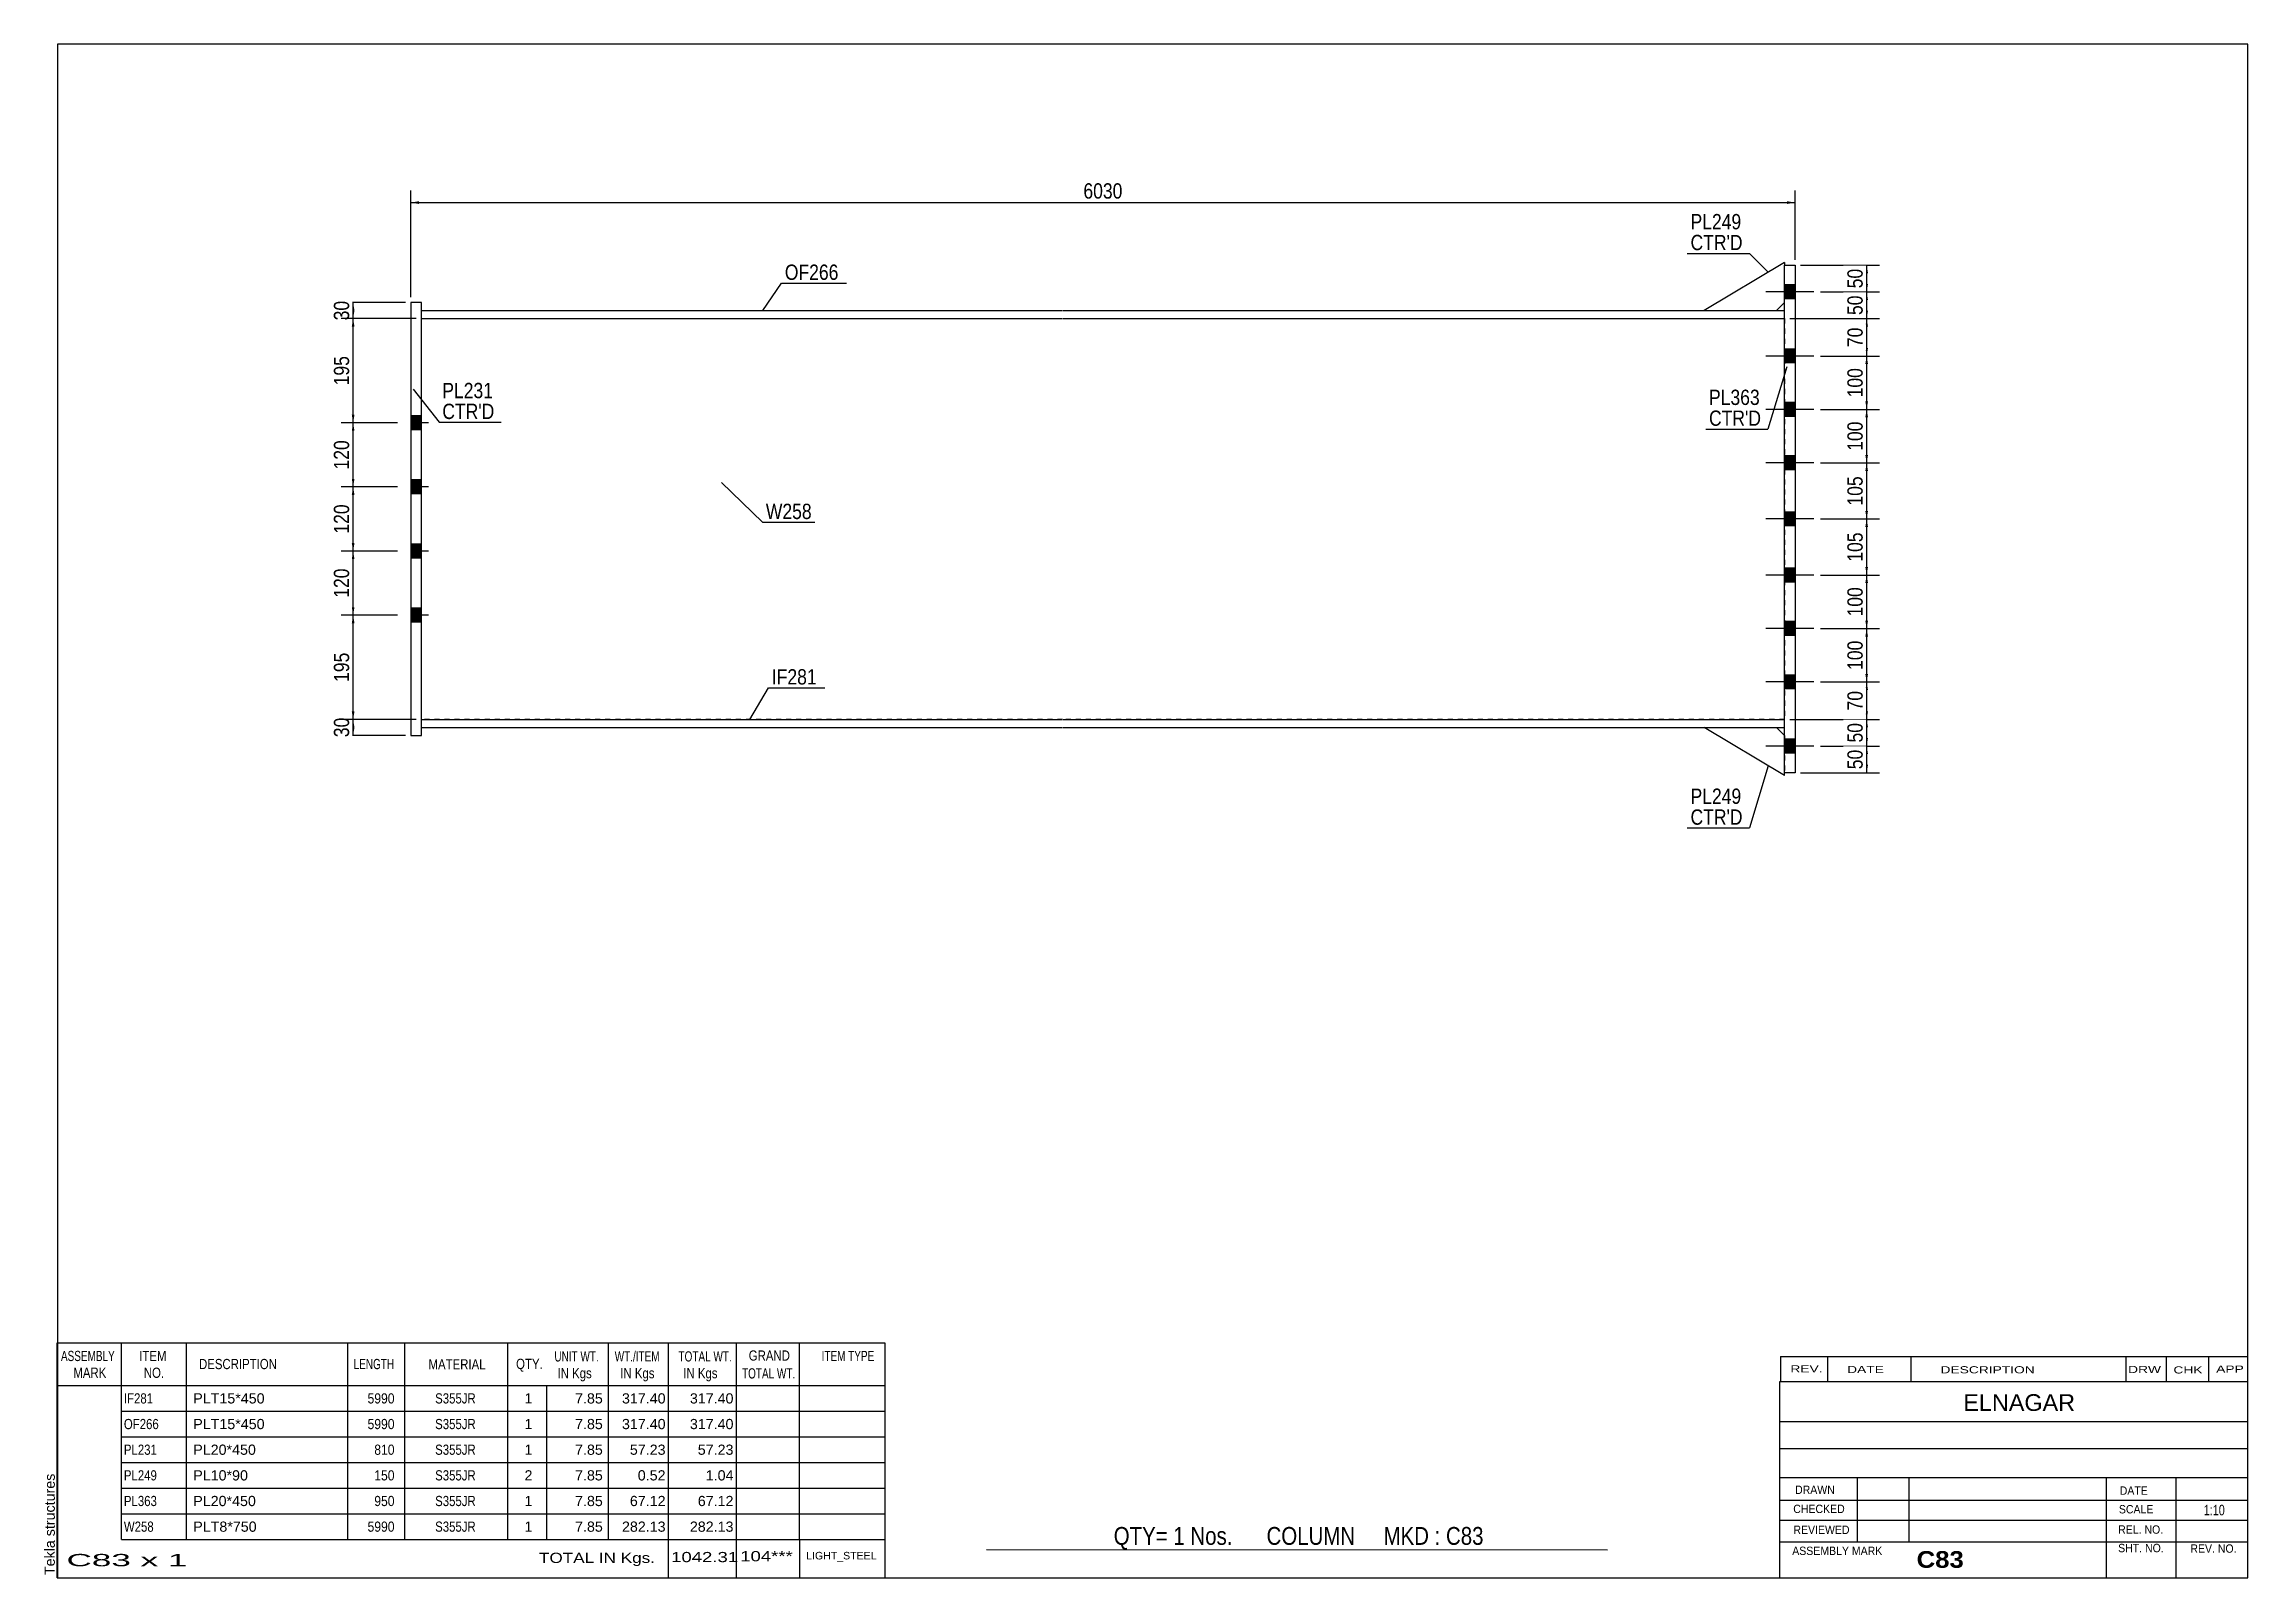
# Model space of a CAD drawing. Header units: millimetres. Extents: x -367 to 46, y -163 to 124.
import ezdxf

# ---------------------------------------------------------------- set-up
doc = ezdxf.new("R2010")
doc.units = ezdxf.units.MM
doc.linetypes.add('DXK_LINE_DOT1', pattern=[1.8814, 0.9407, -0.9407])
doc.styles.add('Arial', font='ARIAL.TTF', dxfattribs={"height": 0.2})
doc.styles.add('Arial Bold', font='ARIALBD.TTF', dxfattribs={"height": 0.2})
doc.styles.add('Arial Narrow', font='ARIALN.TTF', dxfattribs={"height": 0.2})

# ---------------------------------------------------------------- blocks, each defined once
blk = doc.blocks.new('Unknown-622254172-1209')
at = {"color": 5, "linetype": 'Continuous'}
for p, q in [((45.86, 123.87), (-364.14, 123.87)), ((-364.14, 123.87), (-364.14, -163.13)), ((45.86, -163.13), (45.86, 123.87)), ((-364.14, -163.13), (45.86, -163.13))]:
    blk.add_line(p, q, dxfattribs=at)
at = {"color": 174, "linetype": 'Continuous', "style": 'Arial'}
blk.add_text('Tekla structures', height=1.9102, rotation=90, dxfattribs=at).set_placement((-364.64, -162.63))
blk = doc.blocks.new('Part-622254172-1255 - 1230')
at = {"color": 2, "linetype": 'Continuous'}
for p, q in [((-296, 72.5), (-296, 74)), ((-296, 74), (-176, 74)), ((-296, 72.5), (-176, 72.5)), ((-175.9, 74), (-40.9, 74)), ((-175.9, 72.5), (-40.9, 72.5)), ((-40.9, 72.5), (-40.9, 74))]:
    blk.add_line(p, q, dxfattribs=at)
blk = doc.blocks.new('Part-622254172-1321 - 1230')
at = {"color": 2, "linetype": 'Continuous'}
for p, q in [((-40.9, 83), (-55.9, 74)), ((-40.9, 83), (-40.9, 82.5)), ((-42.4, 74), (-40.9, 75.5))]:
    blk.add_line(p, q, dxfattribs=at)
at = {"color": 7, "linetype": 'DXK_LINE_DOT1'}
for p, q in [((-40.9, 75.5), (-40.9, 82.5)), ((-55.9, 74), (-42.4, 74))]:
    blk.add_line(p, q, dxfattribs=at)
blk = doc.blocks.new('Part-622254172-1277 - 1230')
at = {"color": 2, "linetype": 'Continuous'}
for p, q in [((-296, -4), (-296, -2.5)), ((-296, -2.5), (-176, -2.5)), ((-296, -4), (-176, -4)), ((-175.9, -2.5), (-40.9, -2.5)), ((-175.9, -4), (-40.9, -4)), ((-40.9, -4), (-40.9, -2.5))]:
    blk.add_line(p, q, dxfattribs=at)
blk = doc.blocks.new('Part-622254172-1299 - 1230')
at = {"color": 2, "linetype": 'Continuous'}
for p, q in [((-40.9, 82.5), (-38.9, 82.5)), ((-40.9, -12.5), (-40.9, 82.5)), ((-38.9, 82.5), (-38.9, -12.5)), ((-38.9, -12.5), (-40.9, -12.5))]:
    blk.add_line(p, q, dxfattribs=at)
blk = doc.blocks.new('Part-622254172-1326 - 1230')
at = {"color": 2, "linetype": 'Continuous'}
for p, q in [((-40.9, -13), (-55.9, -4)), ((-42.4, -4), (-40.9, -5.5)), ((-40.9, -13), (-40.9, -12.5))]:
    blk.add_line(p, q, dxfattribs=at)
at = {"color": 7, "linetype": 'DXK_LINE_DOT1'}
for p, q in [((-55.9, -4), (-42.4, -4)), ((-40.9, -5.5), (-40.9, -12.5))]:
    blk.add_line(p, q, dxfattribs=at)
blk = doc.blocks.new('Part-622254172-1348 - 1230')
at = {"color": 2, "linetype": 'Continuous'}
for p, q in [((-296, 75.5), (-298, 75.5)), ((-298, 75.5), (-298, -5.5)), ((-296, -5.5), (-296, 75.5)), ((-298, -5.5), (-296, -5.5))]:
    blk.add_line(p, q, dxfattribs=at)
blk = doc.blocks.new('Part-622254172-1364 - 1230')
at = {"color": 7, "linetype": 'DXK_LINE_DOT1'}
for p, q in [((-296, 72.5), (-176, 72.5)), ((-296, -2.5), (-296, 72.5)), ((-175.9, 72.5), (-40.9, 72.5)), ((-40.9, 72.5), (-40.9, -2.5)), ((-176, -2.5), (-296, -2.5)), ((-40.9, -2.5), (-175.9, -2.5))]:
    blk.add_line(p, q, dxfattribs=at)
blk = doc.blocks.new('Bolt-622254172-1365 - 1230')
at = {"linetype": 'Continuous'}
for points in [[(-40.9, 78.8), (-40.9, 76.2), (-38.9, 76.2), (-38.9, 78.8)], [(-40.9, 78.8), (-40.9, 76.2), (-38.9, 76.2), (-38.9, 78.8)], [(-40.9, 66.8), (-40.9, 64.2), (-38.9, 64.2), (-38.9, 66.8)], [(-40.9, 66.8), (-40.9, 64.2), (-38.9, 64.2), (-38.9, 66.8)], [(-40.9, 56.8), (-40.9, 54.2), (-38.9, 54.2), (-38.9, 56.8)], [(-40.9, 56.8), (-40.9, 54.2), (-38.9, 54.2), (-38.9, 56.8)], [(-40.9, 46.8), (-40.9, 44.2), (-38.9, 44.2), (-38.9, 46.8)], [(-40.9, 46.8), (-40.9, 44.2), (-38.9, 44.2), (-38.9, 46.8)], [(-40.9, 36.3), (-40.9, 33.7), (-38.9, 33.7), (-38.9, 36.3)], [(-40.9, 36.3), (-40.9, 33.7), (-38.9, 33.7), (-38.9, 36.3)], [(-40.9, 25.8), (-40.9, 23.2), (-38.9, 23.2), (-38.9, 25.8)], [(-40.9, 25.8), (-40.9, 23.2), (-38.9, 23.2), (-38.9, 25.8)], [(-40.9, 15.8), (-40.9, 13.2), (-38.9, 13.2), (-38.9, 15.8)], [(-40.9, 15.8), (-40.9, 13.2), (-38.9, 13.2), (-38.9, 15.8)], [(-40.9, 5.8), (-40.9, 3.2), (-38.9, 3.2), (-38.9, 5.8)], [(-40.9, 5.8), (-40.9, 3.2), (-38.9, 3.2), (-38.9, 5.8)], [(-40.9, -6.2), (-40.9, -8.8), (-38.9, -8.8), (-38.9, -6.2)], [(-40.9, -6.2), (-40.9, -8.8), (-38.9, -8.8), (-38.9, -6.2)]]:
    blk.add_hatch(color=3, dxfattribs=at).paths.add_polyline_path(points)
at = {"color": 3, "linetype": 'Continuous'}
for p, q in [((-38.9, 78.8), (-40.9, 78.8)), ((-38.9, 78.8), (-40.9, 78.8)), ((-35.4, 77.5), (-44.4, 77.5)), ((-35.4, 77.5), (-44.4, 77.5)), ((-38.9, 76.2), (-40.9, 76.2)), ((-38.9, 76.2), (-40.9, 76.2)), ((-38.9, 66.8), (-40.9, 66.8)), ((-38.9, 66.8), (-40.9, 66.8)), ((-35.4, 65.5), (-44.4, 65.5)), ((-35.4, 65.5), (-44.4, 65.5)), ((-38.9, 64.2), (-40.9, 64.2)), ((-38.9, 64.2), (-40.9, 64.2)), ((-35.4, 55.5), (-44.4, 55.5)), ((-35.4, 55.5), (-44.4, 55.5)), ((-38.9, 56.8), (-40.9, 56.8)), ((-38.9, 56.8), (-40.9, 56.8)), ((-38.9, 54.2), (-40.9, 54.2)), ((-38.9, 54.2), (-40.9, 54.2)), ((-35.4, 45.5), (-44.4, 45.5)), ((-35.4, 45.5), (-44.4, 45.5)), ((-38.9, 46.8), (-40.9, 46.8)), ((-38.9, 46.8), (-40.9, 46.8)), ((-38.9, 44.2), (-40.9, 44.2)), ((-38.9, 44.2), (-40.9, 44.2)), ((-35.4, 35), (-44.4, 35)), ((-35.4, 35), (-44.4, 35)), ((-38.9, 36.3), (-40.9, 36.3)), ((-38.9, 36.3), (-40.9, 36.3)), ((-38.9, 33.7), (-40.9, 33.7)), ((-38.9, 33.7), (-40.9, 33.7)), ((-38.9, 25.8), (-40.9, 25.8)), ((-38.9, 25.8), (-40.9, 25.8)), ((-35.4, 24.5), (-44.4, 24.5)), ((-35.4, 24.5), (-44.4, 24.5)), ((-38.9, 23.2), (-40.9, 23.2)), ((-38.9, 23.2), (-40.9, 23.2)), ((-35.4, 14.5), (-44.4, 14.5)), ((-35.4, 14.5), (-44.4, 14.5)), ((-38.9, 15.8), (-40.9, 15.8)), ((-38.9, 15.8), (-40.9, 15.8)), ((-38.9, 13.2), (-40.9, 13.2)), ((-38.9, 13.2), (-40.9, 13.2)), ((-35.4, 4.5), (-44.4, 4.5)), ((-35.4, 4.5), (-44.4, 4.5)), ((-38.9, 5.8), (-40.9, 5.8)), ((-38.9, 5.8), (-40.9, 5.8)), ((-38.9, 3.2), (-40.9, 3.2)), ((-38.9, 3.2), (-40.9, 3.2)), ((-35.4, -7.5), (-44.4, -7.5)), ((-35.4, -7.5), (-44.4, -7.5)), ((-38.9, -6.2), (-40.9, -6.2)), ((-38.9, -6.2), (-40.9, -6.2)), ((-38.9, -8.8), (-40.9, -8.8)), ((-38.9, -8.8), (-40.9, -8.8))]:
    blk.add_line(p, q, dxfattribs=at)
blk = doc.blocks.new('Bolt-622254172-1366 - 1230')
at = {"linetype": 'Continuous'}
for points in [[(-298, 54.3), (-298, 51.7), (-296, 51.7), (-296, 54.3)], [(-298, 54.3), (-298, 51.7), (-296, 51.7), (-296, 54.3)], [(-298, 42.3), (-298, 39.7), (-296, 39.7), (-296, 42.3)], [(-298, 42.3), (-298, 39.7), (-296, 39.7), (-296, 42.3)], [(-298, 30.3), (-298, 27.7), (-296, 27.7), (-296, 30.3)], [(-298, 30.3), (-298, 27.7), (-296, 27.7), (-296, 30.3)], [(-298, 18.3), (-298, 15.7), (-296, 15.7), (-296, 18.3)], [(-298, 18.3), (-298, 15.7), (-296, 15.7), (-296, 18.3)]]:
    blk.add_hatch(color=3, dxfattribs=at).paths.add_polyline_path(points)
at = {"color": 3, "linetype": 'Continuous'}
for p, q in [((-296, 54.3), (-298, 54.3)), ((-296, 54.3), (-298, 54.3)), ((-294.7, 53), (-298, 53)), ((-294.7, 53), (-298, 53)), ((-296, 51.7), (-298, 51.7)), ((-296, 51.7), (-298, 51.7)), ((-296, 42.3), (-298, 42.3)), ((-296, 42.3), (-298, 42.3)), ((-294.7, 41), (-298, 41)), ((-294.7, 41), (-298, 41)), ((-296, 39.7), (-298, 39.7)), ((-296, 39.7), (-298, 39.7)), ((-296, 30.3), (-298, 30.3)), ((-296, 30.3), (-298, 30.3)), ((-294.7, 29), (-298, 29)), ((-294.7, 29), (-298, 29)), ((-296, 27.7), (-298, 27.7)), ((-296, 27.7), (-298, 27.7)), ((-296, 18.3), (-298, 18.3)), ((-296, 18.3), (-298, 18.3)), ((-294.7, 17), (-298, 17)), ((-294.7, 17), (-298, 17)), ((-296, 15.7), (-298, 15.7)), ((-296, 15.7), (-298, 15.7))]:
    blk.add_line(p, q, dxfattribs=at)
blk = doc.blocks.new('StraightDimension-622254172-2350 - 1230')
at = {"linetype": 'Continuous'}
for points in [[(-309.05, 27.5), (-308.8, 29), (-308.55, 27.5)], [(-308.55, 18.5), (-308.8, 17), (-309.05, 18.5)]]:
    blk.add_hatch(color=7, dxfattribs=at).paths.add_polyline_path(points)
at = {"color": 7, "linetype": 'Continuous'}
for p, q in [((-300.5, 29), (-311.05, 29)), ((-308.8, 17), (-308.8, 29)), ((-300.5, 17), (-311.05, 17))]:
    blk.add_line(p, q, dxfattribs=at)
at = {"color": 0}
blk.add_wipeout([(-308.95, 26.34), (-313.15, 26.34), (-313.15, 19.66), (-308.95, 19.66)], dxfattribs=at)
at = {"color": 3, "style": 'Arial Narrow'}
blk.add_text('120', height=2.863, rotation=90.0002, dxfattribs=at).set_placement((-309.55, 20.26))
blk = doc.blocks.new('StraightDimension-622254172-2735 - 1230')
at = {"linetype": 'Continuous'}
for points in [[(-25.75, 23), (-25.5, 24.5), (-25.25, 23)], [(-25.25, 16), (-25.5, 14.5), (-25.75, 16)]]:
    blk.add_hatch(color=7, dxfattribs=at).paths.add_polyline_path(points)
at = {"color": 7, "linetype": 'Continuous'}
for p, q in [((-34.15, 24.5), (-23.1, 24.5)), ((-25.5, 14.5), (-25.5, 24.5)), ((-34.15, 14.5), (-23.1, 14.5))]:
    blk.add_line(p, q, dxfattribs=at)
at = {"color": 0}
blk.add_wipeout([(-25.65, 22.84), (-29.85, 22.84), (-29.85, 16.16), (-25.65, 16.16)], dxfattribs=at)
at = {"color": 3, "style": 'Arial Narrow'}
blk.add_text('100', height=2.863, rotation=90.0002, dxfattribs=at).set_placement((-26.25, 16.76))
blk = doc.blocks.new('StraightDimension-622254172-1424 - 1230')
at = {"linetype": 'Continuous'}
for points in [[(-309.05, -4), (-308.8, -2.5), (-308.55, -4)], [(-308.55, -4), (-308.8, -5.5), (-309.05, -4)]]:
    blk.add_hatch(color=7, dxfattribs=at).paths.add_polyline_path(points)
at = {"color": 7, "linetype": 'Continuous'}
for p, q in [((-297, -2.5), (-311.05, -2.5)), ((-308.8, -5.5), (-308.8, -2.5)), ((-299, -5.5), (-311.05, -5.5))]:
    blk.add_line(p, q, dxfattribs=at)
at = {"color": 0}
blk.add_wipeout([(-308.95, -1.57), (-313.15, -1.57), (-313.15, -6.43), (-308.95, -6.43)], dxfattribs=at)
at = {"color": 3, "style": 'Arial Narrow'}
blk.add_text('30', height=2.863, rotation=90.0002, dxfattribs=at).set_placement((-309.55, -5.83))
blk = doc.blocks.new('StraightDimension-622254172-1375 - 1230')
at = {"linetype": 'Continuous'}
for points in [[(-296.5, 93.96), (-298, 94.21), (-296.5, 94.46)], [(-40.4, 94.46), (-38.9, 94.21), (-40.4, 93.96)]]:
    blk.add_hatch(color=7, dxfattribs=at).paths.add_polyline_path(points)
at = {"color": 7, "linetype": 'Continuous'}
for p, q in [((-298, 76.5), (-298, 96.46)), ((-38.9, 83.5), (-38.9, 96.46)), ((-298, 94.21), (-38.9, 94.21))]:
    blk.add_line(p, q, dxfattribs=at)
at = {"color": 0}
blk.add_wipeout([(-164.19, 94.36), (-164.19, 98.56), (-172.71, 98.56), (-172.71, 94.36)], dxfattribs=at)
at = {"color": 3, "style": 'Arial Narrow'}
blk.add_text('6030', height=2.863, dxfattribs=at).set_placement((-172.11, 94.96))
blk = doc.blocks.new('StraightDimension-622254172-1395 - 1230')
at = {"linetype": 'Continuous'}
for points in [[(-309.05, 74), (-308.8, 75.5), (-308.55, 74)], [(-308.55, 74), (-308.8, 72.5), (-309.05, 74)]]:
    blk.add_hatch(color=7, dxfattribs=at).paths.add_polyline_path(points)
at = {"color": 7, "linetype": 'Continuous'}
for p, q in [((-299, 75.5), (-311.05, 75.5)), ((-308.8, 72.5), (-308.8, 75.5)), ((-297, 72.5), (-311.05, 72.5))]:
    blk.add_line(p, q, dxfattribs=at)
at = {"color": 0}
blk.add_wipeout([(-308.95, 76.43), (-313.15, 76.43), (-313.15, 71.57), (-308.95, 71.57)], dxfattribs=at)
at = {"color": 3, "style": 'Arial Narrow'}
blk.add_text('30', height=2.863, rotation=90.0002, dxfattribs=at).set_placement((-309.55, 72.17))
blk = doc.blocks.new('StraightDimension-622254172-1403 - 1230')
at = {"linetype": 'Continuous'}
for points in [[(-309.05, 71), (-308.8, 72.5), (-308.55, 71)], [(-308.55, 54.5), (-308.8, 53), (-309.05, 54.5)]]:
    blk.add_hatch(color=7, dxfattribs=at).paths.add_polyline_path(points)
at = {"color": 7, "linetype": 'Continuous'}
for p, q in [((-297, 72.5), (-311.05, 72.5)), ((-308.8, 53), (-308.8, 72.5)), ((-300.5, 53), (-311.05, 53))]:
    blk.add_line(p, q, dxfattribs=at)
at = {"color": 0}
blk.add_wipeout([(-308.95, 66.09), (-313.15, 66.09), (-313.15, 59.41), (-308.95, 59.41)], dxfattribs=at)
at = {"color": 3, "style": 'Arial Narrow'}
blk.add_text('195', height=2.863, rotation=90.0002, dxfattribs=at).set_placement((-309.55, 60.01))
blk = doc.blocks.new('StraightDimension-622254172-2732 - 1230')
at = {"linetype": 'Continuous'}
for points in [[(-25.75, 54), (-25.5, 55.5), (-25.25, 54)], [(-25.25, 47), (-25.5, 45.5), (-25.75, 47)]]:
    blk.add_hatch(color=7, dxfattribs=at).paths.add_polyline_path(points)
at = {"color": 7, "linetype": 'Continuous'}
for p, q in [((-34.15, 55.5), (-23.1, 55.5)), ((-25.5, 45.5), (-25.5, 55.5)), ((-34.15, 45.5), (-23.1, 45.5))]:
    blk.add_line(p, q, dxfattribs=at)
at = {"color": 0}
blk.add_wipeout([(-25.65, 53.84), (-29.85, 53.84), (-29.85, 47.16), (-25.65, 47.16)], dxfattribs=at)
at = {"color": 3, "style": 'Arial Narrow'}
blk.add_text('100', height=2.863, rotation=90.0002, dxfattribs=at).set_placement((-26.25, 47.76))
blk = doc.blocks.new('StraightDimension-622254172-1417 - 1230')
at = {"linetype": 'Continuous'}
for points in [[(-309.05, 15.5), (-308.8, 17), (-308.55, 15.5)], [(-308.55, -1), (-308.8, -2.5), (-309.05, -1)]]:
    blk.add_hatch(color=7, dxfattribs=at).paths.add_polyline_path(points)
at = {"color": 7, "linetype": 'Continuous'}
for p, q in [((-300.5, 17), (-311.05, 17)), ((-308.8, -2.5), (-308.8, 17)), ((-297, -2.5), (-311.05, -2.5))]:
    blk.add_line(p, q, dxfattribs=at)
at = {"color": 0}
blk.add_wipeout([(-308.95, 10.59), (-313.15, 10.59), (-313.15, 3.91), (-308.95, 3.91)], dxfattribs=at)
at = {"color": 3, "style": 'Arial Narrow'}
blk.add_text('195', height=2.863, rotation=90.0002, dxfattribs=at).set_placement((-309.55, 4.51))
blk = doc.blocks.new('StraightDimension-622254172-2352 - 1230')
at = {"linetype": 'Continuous'}
for points in [[(-309.05, 39.5), (-308.8, 41), (-308.55, 39.5)], [(-308.55, 30.5), (-308.8, 29), (-309.05, 30.5)]]:
    blk.add_hatch(color=7, dxfattribs=at).paths.add_polyline_path(points)
at = {"color": 7, "linetype": 'Continuous'}
for p, q in [((-300.5, 41), (-311.05, 41)), ((-308.8, 29), (-308.8, 41)), ((-300.5, 29), (-311.05, 29))]:
    blk.add_line(p, q, dxfattribs=at)
at = {"color": 0}
blk.add_wipeout([(-308.95, 38.34), (-313.15, 38.34), (-313.15, 31.66), (-308.95, 31.66)], dxfattribs=at)
at = {"color": 3, "style": 'Arial Narrow'}
blk.add_text('120', height=2.863, rotation=90.0002, dxfattribs=at).set_placement((-309.55, 32.26))
blk = doc.blocks.new('StraightDimension-622254172-2354 - 1230')
at = {"linetype": 'Continuous'}
for points in [[(-309.05, 51.5), (-308.8, 53), (-308.55, 51.5)], [(-308.55, 42.5), (-308.8, 41), (-309.05, 42.5)]]:
    blk.add_hatch(color=7, dxfattribs=at).paths.add_polyline_path(points)
at = {"color": 7, "linetype": 'Continuous'}
for p, q in [((-300.5, 53), (-311.05, 53)), ((-308.8, 41), (-308.8, 53)), ((-300.5, 41), (-311.05, 41))]:
    blk.add_line(p, q, dxfattribs=at)
at = {"color": 0}
blk.add_wipeout([(-308.95, 50.34), (-313.15, 50.34), (-313.15, 43.66), (-308.95, 43.66)], dxfattribs=at)
at = {"color": 3, "style": 'Arial Narrow'}
blk.add_text('120', height=2.863, rotation=90.0002, dxfattribs=at).set_placement((-309.55, 44.26))
blk = doc.blocks.new('StraightDimension-622254172-2728 - 1230')
at = {"linetype": 'Continuous'}
for points in [[(-25.75, 81), (-25.5, 82.5), (-25.25, 81)], [(-25.25, 79), (-25.5, 77.5), (-25.75, 79)]]:
    blk.add_hatch(color=7, dxfattribs=at).paths.add_polyline_path(points)
at = {"color": 7, "linetype": 'Continuous'}
for p, q in [((-37.9, 82.5), (-23.1, 82.5)), ((-25.5, 77.5), (-25.5, 82.5)), ((-34.15, 77.5), (-23.1, 77.5))]:
    blk.add_line(p, q, dxfattribs=at)
at = {"color": 0}
blk.add_wipeout([(-25.65, 82.43), (-29.85, 82.43), (-29.85, 77.57), (-25.65, 77.57)], dxfattribs=at)
at = {"color": 3, "style": 'Arial Narrow'}
blk.add_text('50', height=2.863, rotation=90.0002, dxfattribs=at).set_placement((-26.25, 78.17))
blk = doc.blocks.new('StraightDimension-622254172-2729 - 1230')
at = {"linetype": 'Continuous'}
for points in [[(-25.75, 76), (-25.5, 77.5), (-25.25, 76)], [(-25.25, 74), (-25.5, 72.5), (-25.75, 74)]]:
    blk.add_hatch(color=7, dxfattribs=at).paths.add_polyline_path(points)
at = {"color": 7, "linetype": 'Continuous'}
for p, q in [((-34.15, 77.5), (-23.1, 77.5)), ((-25.5, 72.5), (-25.5, 77.5)), ((-39.9, 72.5), (-23.1, 72.5))]:
    blk.add_line(p, q, dxfattribs=at)
at = {"color": 0}
blk.add_wipeout([(-25.65, 77.43), (-29.85, 77.43), (-29.85, 72.57), (-25.65, 72.57)], dxfattribs=at)
at = {"color": 3, "style": 'Arial Narrow'}
blk.add_text('50', height=2.863, rotation=90.0002, dxfattribs=at).set_placement((-26.25, 73.17))
blk = doc.blocks.new('StraightDimension-622254172-2730 - 1230')
at = {"linetype": 'Continuous'}
for points in [[(-25.75, 71), (-25.5, 72.5), (-25.25, 71)], [(-25.25, 67), (-25.5, 65.5), (-25.75, 67)]]:
    blk.add_hatch(color=7, dxfattribs=at).paths.add_polyline_path(points)
at = {"color": 7, "linetype": 'Continuous'}
for p, q in [((-39.9, 72.5), (-23.1, 72.5)), ((-25.5, 65.5), (-25.5, 72.5)), ((-34.15, 65.5), (-23.1, 65.5))]:
    blk.add_line(p, q, dxfattribs=at)
at = {"color": 0}
blk.add_wipeout([(-25.65, 71.43), (-29.85, 71.43), (-29.85, 66.57), (-25.65, 66.57)], dxfattribs=at)
at = {"color": 3, "style": 'Arial Narrow'}
blk.add_text('70', height=2.863, rotation=90.0002, dxfattribs=at).set_placement((-26.25, 67.17))
blk = doc.blocks.new('StraightDimension-622254172-2731 - 1230')
at = {"linetype": 'Continuous'}
for points in [[(-25.75, 64), (-25.5, 65.5), (-25.25, 64)], [(-25.25, 57), (-25.5, 55.5), (-25.75, 57)]]:
    blk.add_hatch(color=7, dxfattribs=at).paths.add_polyline_path(points)
at = {"color": 7, "linetype": 'Continuous'}
for p, q in [((-34.15, 65.5), (-23.1, 65.5)), ((-25.5, 55.5), (-25.5, 65.5)), ((-34.15, 55.5), (-23.1, 55.5))]:
    blk.add_line(p, q, dxfattribs=at)
at = {"color": 0}
blk.add_wipeout([(-25.65, 63.84), (-29.85, 63.84), (-29.85, 57.16), (-25.65, 57.16)], dxfattribs=at)
at = {"color": 3, "style": 'Arial Narrow'}
blk.add_text('100', height=2.863, rotation=90.0002, dxfattribs=at).set_placement((-26.25, 57.76))
blk = doc.blocks.new('StraightDimension-622254172-2733 - 1230')
at = {"linetype": 'Continuous'}
for points in [[(-25.75, 44), (-25.5, 45.5), (-25.25, 44)], [(-25.25, 36.5), (-25.5, 35), (-25.75, 36.5)]]:
    blk.add_hatch(color=7, dxfattribs=at).paths.add_polyline_path(points)
at = {"color": 7, "linetype": 'Continuous'}
for p, q in [((-34.15, 45.5), (-23.1, 45.5)), ((-25.5, 35), (-25.5, 45.5)), ((-34.15, 35), (-23.1, 35))]:
    blk.add_line(p, q, dxfattribs=at)
at = {"color": 0}
blk.add_wipeout([(-25.65, 43.59), (-29.85, 43.59), (-29.85, 36.91), (-25.65, 36.91)], dxfattribs=at)
at = {"color": 3, "style": 'Arial Narrow'}
blk.add_text('105', height=2.863, rotation=90.0002, dxfattribs=at).set_placement((-26.25, 37.51))
blk = doc.blocks.new('StraightDimension-622254172-2734 - 1230')
at = {"linetype": 'Continuous'}
for points in [[(-25.75, 33.5), (-25.5, 35), (-25.25, 33.5)], [(-25.25, 26), (-25.5, 24.5), (-25.75, 26)]]:
    blk.add_hatch(color=7, dxfattribs=at).paths.add_polyline_path(points)
at = {"color": 7, "linetype": 'Continuous'}
for p, q in [((-34.15, 35), (-23.1, 35)), ((-25.5, 24.5), (-25.5, 35)), ((-34.15, 24.5), (-23.1, 24.5))]:
    blk.add_line(p, q, dxfattribs=at)
at = {"color": 0}
blk.add_wipeout([(-25.65, 33.09), (-29.85, 33.09), (-29.85, 26.41), (-25.65, 26.41)], dxfattribs=at)
at = {"color": 3, "style": 'Arial Narrow'}
blk.add_text('105', height=2.863, rotation=90.0002, dxfattribs=at).set_placement((-26.25, 27.01))
blk = doc.blocks.new('StraightDimension-622254172-2736 - 1230')
at = {"linetype": 'Continuous'}
for points in [[(-25.75, 13), (-25.5, 14.5), (-25.25, 13)], [(-25.25, 6), (-25.5, 4.5), (-25.75, 6)]]:
    blk.add_hatch(color=7, dxfattribs=at).paths.add_polyline_path(points)
at = {"color": 7, "linetype": 'Continuous'}
for p, q in [((-34.15, 14.5), (-23.1, 14.5)), ((-25.5, 4.5), (-25.5, 14.5)), ((-34.15, 4.5), (-23.1, 4.5))]:
    blk.add_line(p, q, dxfattribs=at)
at = {"color": 0}
blk.add_wipeout([(-25.65, 12.84), (-29.85, 12.84), (-29.85, 6.16), (-25.65, 6.16)], dxfattribs=at)
at = {"color": 3, "style": 'Arial Narrow'}
blk.add_text('100', height=2.863, rotation=90.0002, dxfattribs=at).set_placement((-26.25, 6.76))
blk = doc.blocks.new('StraightDimension-622254172-2737 - 1230')
at = {"linetype": 'Continuous'}
for points in [[(-25.75, 3), (-25.5, 4.5), (-25.25, 3)], [(-25.25, -1), (-25.5, -2.5), (-25.75, -1)]]:
    blk.add_hatch(color=7, dxfattribs=at).paths.add_polyline_path(points)
at = {"color": 7, "linetype": 'Continuous'}
for p, q in [((-34.15, 4.5), (-23.1, 4.5)), ((-25.5, -2.5), (-25.5, 4.5)), ((-39.9, -2.5), (-23.1, -2.5))]:
    blk.add_line(p, q, dxfattribs=at)
at = {"color": 0}
blk.add_wipeout([(-25.65, 3.43), (-29.85, 3.43), (-29.85, -1.43), (-25.65, -1.43)], dxfattribs=at)
at = {"color": 3, "style": 'Arial Narrow'}
blk.add_text('70', height=2.863, rotation=90.0002, dxfattribs=at).set_placement((-26.25, -0.83))
blk = doc.blocks.new('StraightDimension-622254172-2738 - 1230')
at = {"linetype": 'Continuous'}
for points in [[(-25.75, -4), (-25.5, -2.5), (-25.25, -4)], [(-25.25, -6), (-25.5, -7.5), (-25.75, -6)]]:
    blk.add_hatch(color=7, dxfattribs=at).paths.add_polyline_path(points)
at = {"color": 7, "linetype": 'Continuous'}
for p, q in [((-39.9, -2.5), (-23.1, -2.5)), ((-25.5, -7.5), (-25.5, -2.5)), ((-34.15, -7.5), (-23.1, -7.5))]:
    blk.add_line(p, q, dxfattribs=at)
at = {"color": 0}
blk.add_wipeout([(-25.65, -2.57), (-29.85, -2.57), (-29.85, -7.43), (-25.65, -7.43)], dxfattribs=at)
at = {"color": 3, "style": 'Arial Narrow'}
blk.add_text('50', height=2.863, rotation=90.0002, dxfattribs=at).set_placement((-26.25, -6.83))
blk = doc.blocks.new('StraightDimension-622254172-2739 - 1230')
at = {"linetype": 'Continuous'}
for points in [[(-25.75, -9), (-25.5, -7.5), (-25.25, -9)], [(-25.25, -11), (-25.5, -12.5), (-25.75, -11)]]:
    blk.add_hatch(color=7, dxfattribs=at).paths.add_polyline_path(points)
at = {"color": 7, "linetype": 'Continuous'}
for p, q in [((-34.15, -7.5), (-23.1, -7.5)), ((-25.5, -12.5), (-25.5, -7.5)), ((-37.9, -12.5), (-23.1, -12.5))]:
    blk.add_line(p, q, dxfattribs=at)
at = {"color": 0}
blk.add_wipeout([(-25.65, -7.57), (-29.85, -7.57), (-29.85, -12.43), (-25.65, -12.43)], dxfattribs=at)
at = {"color": 3, "style": 'Arial Narrow'}
blk.add_text('50', height=2.863, rotation=90.0002, dxfattribs=at).set_placement((-26.25, -11.83))
blk = doc.blocks.new('CBS_BOM-622254172-3029')
at = {"color": 7, "linetype": 'Continuous'}
for p, q in [((-364.17, -127.16), (-364.17, -119.16)), ((-364.17, -119.16), (-209.25, -119.16)), ((-352.17, -127.16), (-352.17, -119.16)), ((-339.98, -127.16), (-339.98, -119.16)), ((-309.81, -127.16), (-309.81, -119.16)), ((-299.14, -127.16), (-299.14, -119.16)), ((-279.82, -127.16), (-279.82, -119.16)), ((-261.02, -127.16), (-261.02, -119.16)), ((-249.8, -127.16), (-249.8, -119.16)), ((-237.02, -127.16), (-237.02, -119.16)), ((-225.27, -127.16), (-225.27, -119.16)), ((-209.25, -119.17), (-209.25, -127.15)), ((-364.17, -127.16), (-209.25, -127.16)), ((-364.17, -131.96), (-364.17, -127.16)), ((-352.17, -131.96), (-352.17, -127.16)), ((-339.98, -131.96), (-339.98, -127.16)), ((-309.81, -131.96), (-309.81, -127.16)), ((-299.14, -131.96), (-299.14, -127.16)), ((-279.82, -131.96), (-279.82, -127.16)), ((-272.55, -131.96), (-272.55, -127.16)), ((-261.02, -131.96), (-261.02, -127.16)), ((-249.8, -131.96), (-249.8, -127.16)), ((-237.02, -131.96), (-237.02, -127.16)), ((-225.25, -131.96), (-225.25, -127.16)), ((-209.25, -127.16), (-209.25, -131.96)), ((-364.17, -136.76), (-364.17, -131.96)), ((-352.17, -131.96), (-209.25, -131.96)), ((-352.17, -136.76), (-352.17, -131.96)), ((-339.98, -136.76), (-339.98, -131.96)), ((-309.81, -136.76), (-309.81, -131.96)), ((-299.14, -136.76), (-299.14, -131.96)), ((-279.82, -136.76), (-279.82, -131.96)), ((-272.55, -136.76), (-272.55, -131.96)), ((-261.02, -136.76), (-261.02, -131.96)), ((-249.8, -136.76), (-249.8, -131.96)), ((-237.02, -136.76), (-237.02, -131.96)), ((-225.25, -136.76), (-225.25, -131.96)), ((-209.25, -131.96), (-209.25, -136.76)), ((-364.17, -141.56), (-364.17, -136.76)), ((-352.17, -136.76), (-209.25, -136.76)), ((-352.17, -141.56), (-352.17, -136.76)), ((-339.98, -141.56), (-339.98, -136.76)), ((-309.81, -141.56), (-309.81, -136.76)), ((-299.14, -141.56), (-299.14, -136.76)), ((-279.82, -141.56), (-279.82, -136.76)), ((-272.55, -141.56), (-272.55, -136.76)), ((-261.02, -141.56), (-261.02, -136.76)), ((-249.8, -141.56), (-249.8, -136.76)), ((-237.02, -141.56), (-237.02, -136.76)), ((-225.25, -141.56), (-225.25, -136.76)), ((-209.25, -136.76), (-209.25, -141.56)), ((-364.17, -146.36), (-364.17, -141.56)), ((-352.17, -141.56), (-209.25, -141.56)), ((-352.17, -146.36), (-352.17, -141.56)), ((-339.98, -146.36), (-339.98, -141.56)), ((-309.81, -146.36), (-309.81, -141.56)), ((-299.14, -146.36), (-299.14, -141.56)), ((-279.82, -146.36), (-279.82, -141.56)), ((-272.55, -146.36), (-272.55, -141.56)), ((-261.02, -146.36), (-261.02, -141.56)), ((-249.8, -146.36), (-249.8, -141.56)), ((-237.02, -146.36), (-237.02, -141.56)), ((-225.25, -146.36), (-225.25, -141.56)), ((-209.25, -141.56), (-209.25, -146.36)), ((-364.17, -151.16), (-364.17, -146.36)), ((-352.17, -146.36), (-209.25, -146.36)), ((-352.17, -151.16), (-352.17, -146.36)), ((-339.98, -151.16), (-339.98, -146.36)), ((-309.81, -151.16), (-309.81, -146.36)), ((-299.14, -151.16), (-299.14, -146.36)), ((-279.82, -151.16), (-279.82, -146.36)), ((-272.55, -151.16), (-272.55, -146.36)), ((-261.02, -151.16), (-261.02, -146.36)), ((-249.8, -151.16), (-249.8, -146.36)), ((-237.02, -151.16), (-237.02, -146.36)), ((-225.25, -151.16), (-225.25, -146.36)), ((-209.25, -146.36), (-209.25, -151.16)), ((-364.17, -155.96), (-364.17, -151.16)), ((-352.17, -151.16), (-209.25, -151.16)), ((-352.17, -155.96), (-352.17, -151.16)), ((-339.98, -155.96), (-339.98, -151.16)), ((-309.81, -155.96), (-309.81, -151.16)), ((-299.14, -155.96), (-299.14, -151.16)), ((-279.82, -155.96), (-279.82, -151.16)), ((-272.55, -155.96), (-272.55, -151.16)), ((-261.02, -155.96), (-261.02, -151.16)), ((-249.8, -155.96), (-249.8, -151.16)), ((-237.02, -155.96), (-237.02, -151.16)), ((-225.25, -155.96), (-225.25, -151.16)), ((-209.25, -151.16), (-209.25, -155.96)), ((-364.17, -163.16), (-364.17, -155.98)), ((-352.17, -155.96), (-209.25, -155.96)), ((-249.8, -163.16), (-249.8, -155.98)), ((-237.02, -163.16), (-237.02, -155.98)), ((-225.21, -163.16), (-225.21, -155.98)), ((-209.25, -155.96), (-209.25, -163.16)), ((-364.17, -163.16), (-209.25, -163.16))]:
    blk.add_line(p, q, dxfattribs=at)
at = {"color": 3, "linetype": 'Continuous', "style": 'Arial'}
for s, height, width, p in [('ASSEMBLY', 1.91, 0.7, (-363.49, -122.58)), ('ITEM', 1.91, 0.8, (-348.84, -122.58)), ('DESCRIPTION', 1.9102, 0.8, (-337.65, -124.09)), ('LENGTH', 1.91, 0.7, (-308.71, -124.09)), ('MATERIAL', 1.91, 0.8, (-294.69, -124.14)), ('QTY.', 1.91, 0.8, (-278.3, -124.06)), ('UNIT WT.', 1.91, 0.7, (-271.13, -122.66)), ('WT./ITEM', 1.91, 0.7, (-259.84, -122.66)), ('TOTAL WT.', 1.91, 0.7, (-247.9, -122.66)), ('GRAND', 1.91, 0.8, (-234.75, -122.5)), ('ITEM TYPE', 1.91, 0.7, (-221.11, -122.58)), ('MARK', 1.91, 0.8, (-361.17, -125.72)), ('NO.', 1.91, 0.8, (-347.98, -125.72)), ('IN Kgs', 1.91, 0.8, (-270.55, -125.8)), ('IN Kgs', 1.91, 0.8, (-258.8, -125.8)), ('IN Kgs', 1.91, 0.8, (-247, -125.8)), ('TOTAL WT.', 1.91, 0.7, (-236.01, -125.84))]:
    blk.add_text(s, height=height, dxfattribs=dict(at, width=width)).set_placement(p)
at = {"color": 7, "linetype": 'Continuous', "style": 'Arial'}
for s, width, p in [('IF281', 0.8, (-351.71, -130.52)), ('5990', 0.85, (-306.1, -130.52)), ('S355JR', 0.8, (-293.45, -130.52)), ('OF266', 0.8, (-351.71, -135.32)), ('5990', 0.85, (-306.1, -135.32)), ('S355JR', 0.8, (-293.45, -135.32)), ('PL231', 0.8, (-351.71, -140.12)), ('810', 0.85, (-304.84, -140.12)), ('S355JR', 0.8, (-293.45, -140.12)), ('PL249', 0.8, (-351.71, -144.92)), ('150', 0.85, (-304.84, -144.92)), ('S355JR', 0.8, (-293.45, -144.92)), ('PL363', 0.8, (-351.71, -149.72)), ('950', 0.85, (-304.84, -149.72)), ('S355JR', 0.8, (-293.45, -149.72)), ('W258', 0.8, (-351.71, -154.52)), ('5990', 0.85, (-306.1, -154.52)), ('S355JR', 0.8, (-293.45, -154.52))]:
    blk.add_text(s, height=1.91, dxfattribs=dict(at, width=width)).set_placement(p)
for s, p in [('PLT15*450', (-338.73, -130.52)), ('1', (-276.73, -130.52)), ('7.85', (-267.26, -130.52)), ('317.40', (-258.48, -130.52)), ('317.40', (-245.77, -130.52)), ('PLT15*450', (-338.73, -135.32)), ('1', (-276.73, -135.32)), ('7.85', (-267.26, -135.32)), ('317.40', (-258.48, -135.32)), ('317.40', (-245.77, -135.32)), ('PL20*450', (-338.73, -140.12)), ('1', (-276.73, -140.12)), ('7.85', (-267.26, -140.12)), ('57.23', (-257, -140.12)), ('57.23', (-244.29, -140.12)), ('PL10*90', (-338.73, -144.92)), ('2', (-276.73, -144.92)), ('7.85', (-267.26, -144.92)), ('0.52', (-255.52, -144.92)), ('1.04', (-242.8, -144.92)), ('PL20*450', (-338.73, -149.72)), ('1', (-276.73, -149.72)), ('7.85', (-267.26, -149.72)), ('67.12', (-257, -149.72)), ('67.12', (-244.29, -149.72)), ('PLT8*750', (-338.73, -154.52)), ('1', (-276.73, -154.52)), ('7.85', (-267.26, -154.52)), ('282.13', (-258.48, -154.52)), ('282.13', (-245.77, -154.52))]:
    blk.add_text(s, height=1.91, dxfattribs=at).set_placement(p)
at = {"color": 6, "linetype": 'Continuous', "style": 'Arial'}
for s, height, width, p in [('C83 x 1', 2.292, 2.05, (-362.45, -160.97)), ('TOTAL IN Kgs.', 1.9102, 1.2, (-274.01, -160.36)), ('1042.31', 1.91, 1.3, (-249.28, -160.21)), ('104***', 1.91, 1.3, (-236.35, -160.05))]:
    blk.add_text(s, height=height, dxfattribs=dict(at, width=width)).set_placement(p)
blk.add_text('LIGHT_STEEL', height=1.4135, dxfattribs=at).set_placement((-224, -159.7))
blk = doc.blocks.new('CBS_CALLOFF-622254172-3030')
at = {"color": 7, "linetype": 'Continuous'}
blk.add_line((-190.26, -157.86), (-74.03, -157.88), dxfattribs=at)
at = {"color": 3, "linetype": 'Continuous', "style": 'Arial Narrow'}
blk.add_text('QTY= 1 Nos.      COLUMN     MKD : C83', height=3.3405, dxfattribs=at).set_placement((-166.44, -156.97))
blk = doc.blocks.new('CBS_NAME_BLOG-622254172-3031')
at = {"color": 7, "linetype": 'Continuous'}
for p, q in [((-41.73, -126.38), (45.79, -126.38)), ((-41.73, -163.08), (-41.73, -126.38)), ((-41.73, -133.91), (45.79, -133.91)), ((-41.66, -138.97), (45.86, -138.97)), ((-41.73, -144.34), (45.79, -144.34)), ((-27.21, -156.44), (-27.21, -144.35)), ((-17.52, -156.42), (-17.52, -144.35)), ((19.39, -163.08), (19.39, -144.35)), ((32.45, -163.08), (32.45, -144.34)), ((-41.73, -152.38), (45.79, -152.38)), ((-41.72, -148.64), (45.86, -148.62)), ((-41.73, -156.43), (45.79, -156.43)), ((-41.73, -163.13), (45.86, -163.13))]:
    blk.add_line(p, q, dxfattribs=at)
at = {"color": 3, "linetype": 'Continuous', "style": 'Arial'}
blk.add_text('ELNAGAR', height=3.133, dxfattribs=at).set_placement((-7.41, -131.91))
at = {"color": 3, "linetype": 'Continuous'}
for s, height, style, width, p in [('DRAWN', 1.566, 'Arial', 0.9, (-38.9, -147.45)), ('DATE', 1.566, 'Arial', 0.9, (21.87, -147.61)), ('CHECKED', 1.566, 'Arial', 0.9, (-39.24, -151.02)), ('SCALE', 1.566, 'Arial', 0.9, (21.71, -151.09)), ('1:10', 1.957, 'Arial Narrow', 0.9, (37.6, -151.44)), ('REVIEWED', 1.566, 'Arial', 0.9, (-39.21, -154.94)), ('REL. NO.', 1.566, 'Arial', 0.9, (21.57, -154.89)), ('ASSEMBLY MARK', 1.5663, 'Arial', 0.9, (-39.43, -158.87)), ('C83', 3.131, 'Arial Bold', 1.1, (-16.15, -161.27)), ('SHT. NO.', 1.566, 'Arial', 0.9, (21.57, -158.35)), ('REV. NO.', 1.566, 'Arial', 0.9, (35.09, -158.45))]:
    blk.add_text(s, height=height, dxfattribs=dict(at, style=style, width=width)).set_placement(p)
blk = doc.blocks.new('CBS_REVISION-622254172-3032')
at = {"color": 7, "linetype": 'Continuous'}
for p, q in [((-41.65, -121.74), (-41.65, -126.38)), ((-41.65, -121.75), (45.85, -121.75)), ((-32.85, -121.75), (-32.85, -126.38)), ((-17.25, -121.75), (-17.25, -126.31)), ((23, -121.75), (23, -126.38)), ((30.54, -121.75), (30.54, -126.38)), ((38.49, -121.75), (38.49, -126.38)), ((-41.65, -126.38), (45.85, -126.38))]:
    blk.add_line(p, q, dxfattribs=at)
at = {"color": 7, "style": 'Arial Narrow', "width": 1.7}
for s, height, p in [('REV.', 1.326, (-39.78, -124.7)), ('DATE', 1.326, (-29.16, -124.82)), ('DESCRIPTION', 1.3257, (-11.68, -124.87)), ('DRW', 1.326, (23.43, -124.81)), ('CHK', 1.326, (31.92, -124.9)), ('APP', 1.326, (39.92, -124.74))]:
    blk.add_text(s, height=height, dxfattribs=at).set_placement(p)
blk = doc.blocks.new('Mark-622254172-1250 - 1230')
at = {"color": 0}
blk.add_wipeout([(-217.95, 79.75), (-217.95, 82.75), (-228, 82.75), (-228, 79.75)], dxfattribs=at)
blk.add_wipeout([(-217.95, 79.75), (-217.95, 82.75), (-228, 82.75), (-228, 79.75)], dxfattribs=at)
at = {"color": 7, "linetype": 'Continuous'}
for p, q in [((-232.13, 74), (-228.6, 79.15)), ((-228.6, 79.15), (-216.45, 79.15))]:
    blk.add_line(p, q, dxfattribs=at)
at = {"color": 3, "style": 'Arial Narrow'}
blk.add_text('OF266', height=2.863, dxfattribs=at).set_placement((-228, 79.75))
blk = doc.blocks.new('Mark-622254172-1273 - 1230')
at = {"color": 0}
blk.add_wipeout([(-222.03, 4.03), (-222.03, 7.03), (-230.43, 7.03), (-230.43, 4.03)], dxfattribs=at)
blk.add_wipeout([(-222.03, 4.03), (-222.03, 7.03), (-230.43, 7.03), (-230.43, 4.03)], dxfattribs=at)
at = {"color": 7, "linetype": 'Continuous'}
for p, q in [((-234.57, -2.5), (-231.03, 3.43)), ((-231.03, 3.43), (-220.53, 3.43))]:
    blk.add_line(p, q, dxfattribs=at)
at = {"color": 3, "style": 'Arial Narrow'}
blk.add_text('IF281', height=2.863, dxfattribs=at).set_placement((-230.43, 4.03))
blk = doc.blocks.new('Mark-622254172-1295 - 1230')
at = {"color": 0}
blk.add_wipeout([(-45.51, 56.34), (-45.51, 59.34), (-55.01, 59.34), (-55.01, 56.34)], dxfattribs=at)
blk.add_wipeout([(-45.51, 56.34), (-45.51, 59.34), (-55.01, 59.34), (-55.01, 56.34)], dxfattribs=at)
blk.add_wipeout([(-45.25, 52.44), (-45.25, 55.44), (-55.01, 55.44), (-55.01, 52.44)], dxfattribs=at)
blk.add_wipeout([(-45.25, 52.44), (-45.25, 55.44), (-55.01, 55.44), (-55.01, 52.44)], dxfattribs=at)
at = {"color": 7, "linetype": 'Continuous'}
for p in [(-40.47, 63.47), (-55.61, 51.84)]:
    blk.add_line(p, (-44.01, 51.84), dxfattribs=at)
at = {"color": 3, "style": 'Arial Narrow'}
blk.add_text('PL363', height=2.863, dxfattribs=at).set_placement((-55.01, 56.34))
at = {"color": 1, "style": 'Arial Narrow'}
blk.add_text("CTR'D", height=2.863, dxfattribs=at).set_placement((-55.01, 52.44))
blk = doc.blocks.new('Mark-622254172-1317 - 1230')
at = {"color": 0}
blk.add_wipeout([(-48.96, 89.21), (-48.96, 92.21), (-58.47, 92.21), (-58.47, 89.21)], dxfattribs=at)
blk.add_wipeout([(-48.96, 89.21), (-48.96, 92.21), (-58.47, 92.21), (-58.47, 89.21)], dxfattribs=at)
blk.add_wipeout([(-48.71, 85.31), (-48.71, 88.31), (-58.47, 88.31), (-58.47, 85.31)], dxfattribs=at)
blk.add_wipeout([(-48.71, 85.31), (-48.71, 88.31), (-58.47, 88.31), (-58.47, 85.31)], dxfattribs=at)
at = {"color": 7, "linetype": 'Continuous'}
for p in [(-59.07, 84.71), (-43.93, 81.17)]:
    blk.add_line(p, (-47.46, 84.71), dxfattribs=at)
at = {"color": 3, "style": 'Arial Narrow'}
blk.add_text('PL249', height=2.863, dxfattribs=at).set_placement((-58.47, 89.21))
at = {"color": 1, "style": 'Arial Narrow'}
blk.add_text("CTR'D", height=2.863, dxfattribs=at).set_placement((-58.47, 85.31))
blk = doc.blocks.new('Mark-622254172-1322 - 1230')
at = {"color": 0}
blk.add_wipeout([(-48.96, -18.31), (-48.96, -15.31), (-58.47, -15.31), (-58.47, -18.31)], dxfattribs=at)
blk.add_wipeout([(-48.96, -18.31), (-48.96, -15.31), (-58.47, -15.31), (-58.47, -18.31)], dxfattribs=at)
blk.add_wipeout([(-48.71, -22.21), (-48.71, -19.21), (-58.47, -19.21), (-58.47, -22.21)], dxfattribs=at)
blk.add_wipeout([(-48.71, -22.21), (-48.71, -19.21), (-58.47, -19.21), (-58.47, -22.21)], dxfattribs=at)
at = {"color": 7, "linetype": 'Continuous'}
for p in [(-43.93, -11.17), (-59.07, -22.81)]:
    blk.add_line(p, (-47.46, -22.81), dxfattribs=at)
at = {"color": 3, "style": 'Arial Narrow'}
blk.add_text('PL249', height=2.863, dxfattribs=at).set_placement((-58.47, -18.31))
at = {"color": 1, "style": 'Arial Narrow'}
blk.add_text("CTR'D", height=2.863, dxfattribs=at).set_placement((-58.47, -22.21))
blk = doc.blocks.new('Mark-622254172-1344 - 1230')
at = {"color": 0}
blk.add_wipeout([(-282.61, 57.61), (-282.61, 60.61), (-292.11, 60.61), (-292.11, 57.61)], dxfattribs=at)
blk.add_wipeout([(-282.61, 57.61), (-282.61, 60.61), (-292.11, 60.61), (-292.11, 57.61)], dxfattribs=at)
blk.add_wipeout([(-282.36, 53.71), (-282.36, 56.71), (-292.11, 56.71), (-292.11, 53.71)], dxfattribs=at)
blk.add_wipeout([(-282.36, 53.71), (-282.36, 56.71), (-292.11, 56.71), (-292.11, 53.71)], dxfattribs=at)
at = {"color": 7, "linetype": 'Continuous'}
for p, q in [((-297.57, 59.27), (-292.71, 53.11)), ((-292.71, 53.11), (-281.11, 53.11))]:
    blk.add_line(p, q, dxfattribs=at)
at = {"color": 3, "style": 'Arial Narrow'}
blk.add_text('PL231', height=2.863, dxfattribs=at).set_placement((-292.11, 57.61))
at = {"color": 1, "style": 'Arial Narrow'}
blk.add_text("CTR'D", height=2.863, dxfattribs=at).set_placement((-292.11, 53.71))
blk = doc.blocks.new('Mark-622254172-1360 - 1230')
at = {"color": 0}
blk.add_wipeout([(-222.96, 34.99), (-222.96, 37.99), (-231.55, 37.99), (-231.55, 34.99)], dxfattribs=at)
blk.add_wipeout([(-222.96, 34.99), (-222.96, 37.99), (-231.55, 37.99), (-231.55, 34.99)], dxfattribs=at)
at = {"color": 7, "linetype": 'Continuous'}
for p, q in [((-239.85, 41.82), (-232.15, 34.39)), ((-232.15, 34.39), (-222.36, 34.39))]:
    blk.add_line(p, q, dxfattribs=at)
at = {"color": 3, "style": 'Arial Narrow'}
blk.add_text('W258', height=2.863, dxfattribs=at).set_placement((-231.55, 34.99))

msp = doc.modelspace()

# ---------------------------------------------------------------- block references
for name in ['Unknown-622254172-1209', 'Part-622254172-1321 - 1230', 'Bolt-622254172-1365 - 1230', 'Part-622254172-1299 - 1230', 'Part-622254172-1348 - 1230', 'Part-622254172-1255 - 1230', 'Part-622254172-1364 - 1230', 'Bolt-622254172-1366 - 1230', 'Part-622254172-1277 - 1230', 'Part-622254172-1326 - 1230', 'CBS_BOM-622254172-3029', 'CBS_REVISION-622254172-3032', 'CBS_NAME_BLOG-622254172-3031', 'CBS_CALLOFF-622254172-3030']:
    msp.add_blockref(name, (0, 0))

# ---------------------------------------------------------------- next in the draw order: block references
for name in ['StraightDimension-622254172-1375 - 1230', 'StraightDimension-622254172-2732 - 1230', 'Mark-622254172-1360 - 1230', 'StraightDimension-622254172-2350 - 1230', 'StraightDimension-622254172-2735 - 1230', 'Mark-622254172-1273 - 1230', 'StraightDimension-622254172-1424 - 1230', 'Mark-622254172-1322 - 1230']:
    msp.add_blockref(name, (0, 0))

# ---------------------------------------------------------------- next in the draw order: block references
for name in ['Mark-622254172-1317 - 1230', 'Mark-622254172-1250 - 1230', 'StraightDimension-622254172-2728 - 1230', 'StraightDimension-622254172-1395 - 1230', 'StraightDimension-622254172-2733 - 1230', 'StraightDimension-622254172-2352 - 1230', 'StraightDimension-622254172-1417 - 1230', 'StraightDimension-622254172-2736 - 1230']:
    msp.add_blockref(name, (0, 0))

# ---------------------------------------------------------------- next in the draw order: block references
for name in ['StraightDimension-622254172-2729 - 1230', 'StraightDimension-622254172-1403 - 1230', 'StraightDimension-622254172-2734 - 1230', 'StraightDimension-622254172-2737 - 1230']:
    msp.add_blockref(name, (0, 0))

# ---------------------------------------------------------------- next in the draw order: block references
for name in ['StraightDimension-622254172-2730 - 1230', 'Mark-622254172-1344 - 1230', 'StraightDimension-622254172-2354 - 1230', 'StraightDimension-622254172-2738 - 1230']:
    msp.add_blockref(name, (0, 0))

# ---------------------------------------------------------------- next in the draw order: block references
for name in ['Mark-622254172-1295 - 1230', 'StraightDimension-622254172-2731 - 1230', 'StraightDimension-622254172-2739 - 1230']:
    msp.add_blockref(name, (0, 0))

doc.saveas('drawing.dxf')
